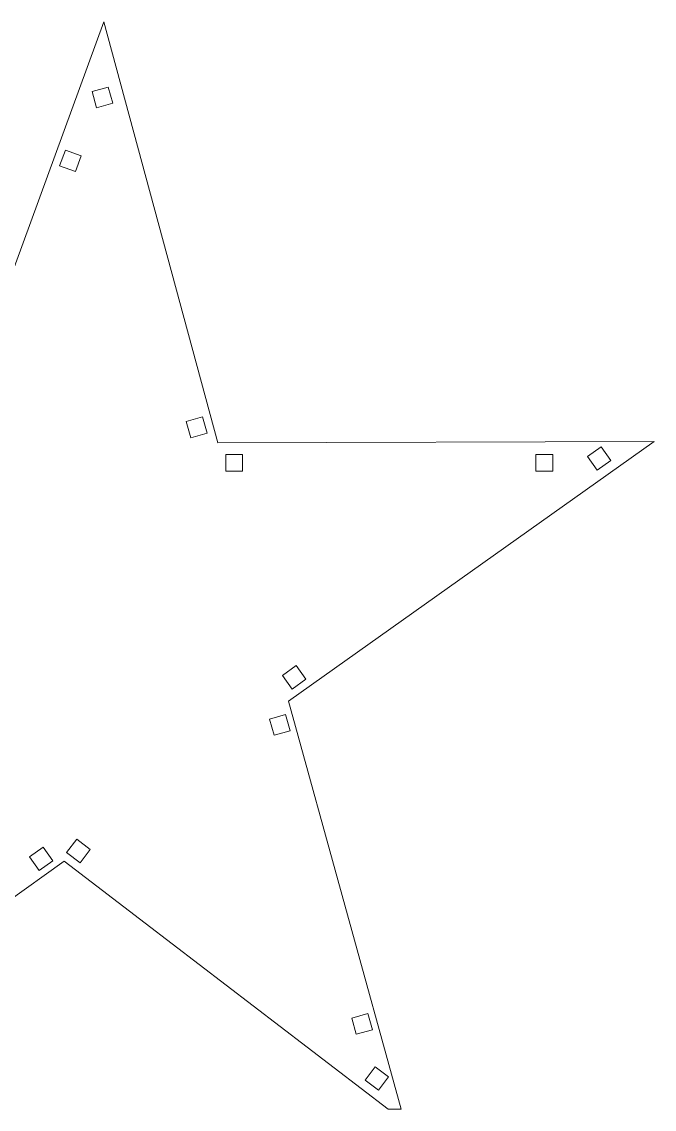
# Model space of a CAD drawing. Header units: centimetres. Extents: x -13.8 to 19.8, y -12.5 to 14.1.
# Drawn here: x 8.52 to 19.81, y -12.19 to 7.23 of the extents above; entities that cross this region are included whole.
import ezdxf

# ---------------------------------------------------------------- set-up
doc = ezdxf.new("R2010")
doc.units = ezdxf.units.CM
doc.header["$MEASUREMENT"] = 0
doc.layers.add('layer 1', color=7, linetype='Continuous')

msp = doc.modelspace()

# ---------------------------------------------------------------- linework, layer by layer
at = {"layer": 'layer 1', "color": 250, "lineweight": 9}
for points, knots in [([(15.06256, -12.19265), (15.06256, -12.19265), (15.29151, -12.19265), (15.29151, -12.19265), (15.29151, -12.19265), (15.29151, -12.19265), (13.28403, -4.90713), (13.28403, -4.90713), (13.28403, -4.90713), (13.28403, -4.90713), (19.81093, -0.26989), (19.81093, -0.26989), (19.81093, -0.26989), (19.81093, -0.26989), (12.02192, -0.29164), (12.02192, -0.29164), (12.02192, -0.29164), (12.02192, -0.29164), (9.98212, 7.22554), (9.98212, 7.22554), (9.98212, 7.22554), (9.98212, 7.22554), (7.23699, -0.29567), (7.23699, -0.29567), (7.23699, -0.29567), (7.23699, -0.29567), (-0.55056, -0.28705), (-0.55056, -0.28705), (-0.55056, -0.28705), (-0.55056, -0.28705), (5.54183, -4.91365), (5.54183, -4.91365), (5.54183, -4.91365), (5.54183, -4.91365), (2.85462, -12.19265), (2.85462, -12.19265), (2.85462, -12.19265), (2.85462, -12.19265), (3.09383, -12.19265), (3.09383, -12.19265), (3.09383, -12.19265), (3.09383, -12.19265), (9.27909, -7.7637), (9.27909, -7.7637), (9.27909, -7.7637), (9.27909, -7.7637), (15.06256, -12.19265), (15.06256, -12.19265)], [0, 0, 0, 0, 0.07692308, 0.07692308, 0.07692308, 0.07692308, 0.15384615, 0.15384615, 0.15384615, 0.15384615, 0.23076923, 0.23076923, 0.23076923, 0.23076923, 0.30769231, 0.30769231, 0.30769231, 0.30769231, 0.38461538, 0.38461538, 0.38461538, 0.38461538, 0.46153846, 0.46153846, 0.46153846, 0.46153846, 0.53846154, 0.53846154, 0.53846154, 0.53846154, 0.61538462, 0.61538462, 0.61538462, 0.61538462, 0.69230769, 0.69230769, 0.69230769, 0.69230769, 0.76923077, 0.76923077, 0.76923077, 0.76923077, 0.84615385, 0.84615385, 0.84615385, 0.84615385, 1, 1, 1, 1]), ([(10.06468, 6.05911), (10.06468, 6.05911), (10.14539, 5.77016), (10.14539, 5.77016), (10.14539, 5.77016), (10.14539, 5.77016), (9.85646, 5.68946), (9.85646, 5.68946), (9.85646, 5.68946), (9.85646, 5.68946), (9.77572, 5.97839), (9.77572, 5.97839), (9.77572, 5.97839), (9.77572, 5.97839), (10.06468, 6.05911), (10.06468, 6.05911)], [0, 0, 0, 0, 0.2, 0.2, 0.2, 0.2, 0.4, 0.4, 0.4, 0.4, 0.6, 0.6, 0.6, 0.6, 1, 1, 1, 1]), ([(9.19618, 4.65244), (9.19618, 4.65244), (9.29925, 4.93419), (9.29925, 4.93419), (9.29925, 4.93419), (9.29925, 4.93419), (9.581, 4.8311), (9.581, 4.8311), (9.581, 4.8311), (9.581, 4.8311), (9.47791, 4.54937), (9.47791, 4.54937), (9.47791, 4.54937), (9.47791, 4.54937), (9.19618, 4.65244), (9.19618, 4.65244)], [0, 0, 0, 0, 0.2, 0.2, 0.2, 0.2, 0.4, 0.4, 0.4, 0.4, 0.6, 0.6, 0.6, 0.6, 1, 1, 1, 1]), ([(11.74656, 0.16835), (11.74656, 0.16835), (11.82728, -0.1206), (11.82728, -0.1206), (11.82728, -0.1206), (11.82728, -0.1206), (11.53833, -0.2013), (11.53833, -0.2013), (11.53833, -0.2013), (11.53833, -0.2013), (11.45764, 0.08764), (11.45764, 0.08764), (11.45764, 0.08764), (11.45764, 0.08764), (11.74656, 0.16835), (11.74656, 0.16835)], [0, 0, 0, 0, 0.2, 0.2, 0.2, 0.2, 0.4, 0.4, 0.4, 0.4, 0.6, 0.6, 0.6, 0.6, 1, 1, 1, 1]), ([(19.03555, -0.60748), (19.03555, -0.60748), (18.79184, -0.78242), (18.79184, -0.78242), (18.79184, -0.78242), (18.79184, -0.78242), (18.61691, -0.5387), (18.61691, -0.5387), (18.61691, -0.5387), (18.61691, -0.5387), (18.86063, -0.36375), (18.86063, -0.36375), (18.86063, -0.36375), (18.86063, -0.36375), (19.03555, -0.60748), (19.03555, -0.60748)], [0, 0, 0, 0, 0.2, 0.2, 0.2, 0.2, 0.4, 0.4, 0.4, 0.4, 0.6, 0.6, 0.6, 0.6, 1, 1, 1, 1]), ([(12.1633, -0.50065), (12.1633, -0.50065), (12.46329, -0.50105), (12.46329, -0.50105), (12.46329, -0.50105), (12.46329, -0.50105), (12.4629, -0.80065), (12.4629, -0.80065), (12.4629, -0.80065), (12.4629, -0.80065), (12.1629, -0.80025), (12.1629, -0.80025), (12.1629, -0.80025), (12.1629, -0.80025), (12.1633, -0.50065), (12.1633, -0.50065)], [0, 0, 0, 0, 0.2, 0.2, 0.2, 0.2, 0.4, 0.4, 0.4, 0.4, 0.6, 0.6, 0.6, 0.6, 1, 1, 1, 1]), ([(17.6984, -0.50065), (17.6984, -0.50065), (17.99839, -0.50104), (17.99839, -0.50104), (17.99839, -0.50104), (17.99839, -0.50104), (17.99799, -0.80064), (17.99799, -0.80064), (17.99799, -0.80064), (17.99799, -0.80064), (17.69798, -0.80025), (17.69798, -0.80025), (17.69798, -0.80025), (17.69798, -0.80025), (17.6984, -0.50065), (17.6984, -0.50065)], [0, 0, 0, 0, 0.2, 0.2, 0.2, 0.2, 0.4, 0.4, 0.4, 0.4, 0.6, 0.6, 0.6, 0.6, 1, 1, 1, 1]), ([(13.59262, -4.51442), (13.59262, -4.51442), (13.3489, -4.68936), (13.3489, -4.68936), (13.3489, -4.68936), (13.3489, -4.68936), (13.17397, -4.44565), (13.17397, -4.44565), (13.17397, -4.44565), (13.17397, -4.44565), (13.41768, -4.27071), (13.41768, -4.27071), (13.41768, -4.27071), (13.41768, -4.27071), (13.59262, -4.51442), (13.59262, -4.51442)], [0, 0, 0, 0, 0.2, 0.2, 0.2, 0.2, 0.4, 0.4, 0.4, 0.4, 0.6, 0.6, 0.6, 0.6, 1, 1, 1, 1]), ([(13.31175, -5.43493), (13.31175, -5.43493), (13.23104, -5.14598), (13.23104, -5.14598), (13.23104, -5.14598), (13.23104, -5.14598), (12.94208, -5.2267), (12.94208, -5.2267), (12.94208, -5.2267), (12.94208, -5.2267), (13.0228, -5.51563), (13.0228, -5.51563), (13.0228, -5.51563), (13.0228, -5.51563), (13.31175, -5.43493), (13.31175, -5.43493)], [0, 0, 0, 0, 0.2, 0.2, 0.2, 0.2, 0.4, 0.4, 0.4, 0.4, 0.6, 0.6, 0.6, 0.6, 1, 1, 1, 1]), ([(9.55954, -7.79138), (9.55954, -7.79138), (9.321, -7.60945), (9.321, -7.60945), (9.321, -7.60945), (9.321, -7.60945), (9.50291, -7.37091), (9.50291, -7.37091), (9.50291, -7.37091), (9.50291, -7.37091), (9.74144, -7.55283), (9.74144, -7.55283), (9.74144, -7.55283), (9.74144, -7.55283), (9.55954, -7.79138), (9.55954, -7.79138)], [0, 0, 0, 0, 0.2, 0.2, 0.2, 0.2, 0.4, 0.4, 0.4, 0.4, 0.6, 0.6, 0.6, 0.6, 1, 1, 1, 1]), ([(8.83241, -7.9313), (8.83241, -7.9313), (9.07612, -7.75638), (9.07612, -7.75638), (9.07612, -7.75638), (9.07612, -7.75638), (8.90118, -7.51266), (8.90118, -7.51266), (8.90118, -7.51266), (8.90118, -7.51266), (8.65747, -7.6876), (8.65747, -7.6876), (8.65747, -7.6876), (8.65747, -7.6876), (8.83241, -7.9313), (8.83241, -7.9313)], [0, 0, 0, 0, 0.2, 0.2, 0.2, 0.2, 0.4, 0.4, 0.4, 0.4, 0.6, 0.6, 0.6, 0.6, 1, 1, 1, 1]), ([(14.78046, -10.77164), (14.78046, -10.77164), (14.69976, -10.4827), (14.69976, -10.4827), (14.69976, -10.4827), (14.69976, -10.4827), (14.41082, -10.5634), (14.41082, -10.5634), (14.41082, -10.5634), (14.41082, -10.5634), (14.49153, -10.85235), (14.49153, -10.85235), (14.49153, -10.85235), (14.49153, -10.85235), (14.78046, -10.77164), (14.78046, -10.77164)], [0, 0, 0, 0, 0.2, 0.2, 0.2, 0.2, 0.4, 0.4, 0.4, 0.4, 0.6, 0.6, 0.6, 0.6, 1, 1, 1, 1]), ([(14.88715, -11.8542), (14.88715, -11.8542), (14.6486, -11.67229), (14.6486, -11.67229), (14.6486, -11.67229), (14.6486, -11.67229), (14.8305, -11.43374), (14.8305, -11.43374), (14.8305, -11.43374), (14.8305, -11.43374), (15.06907, -11.61565), (15.06907, -11.61565), (15.06907, -11.61565), (15.06907, -11.61565), (14.88715, -11.8542), (14.88715, -11.8542)], [0, 0, 0, 0, 0.2, 0.2, 0.2, 0.2, 0.4, 0.4, 0.4, 0.4, 0.6, 0.6, 0.6, 0.6, 1, 1, 1, 1])]:
    msp.add_open_spline(points, degree=3, knots=knots, dxfattribs=at)

doc.saveas('drawing.dxf')
